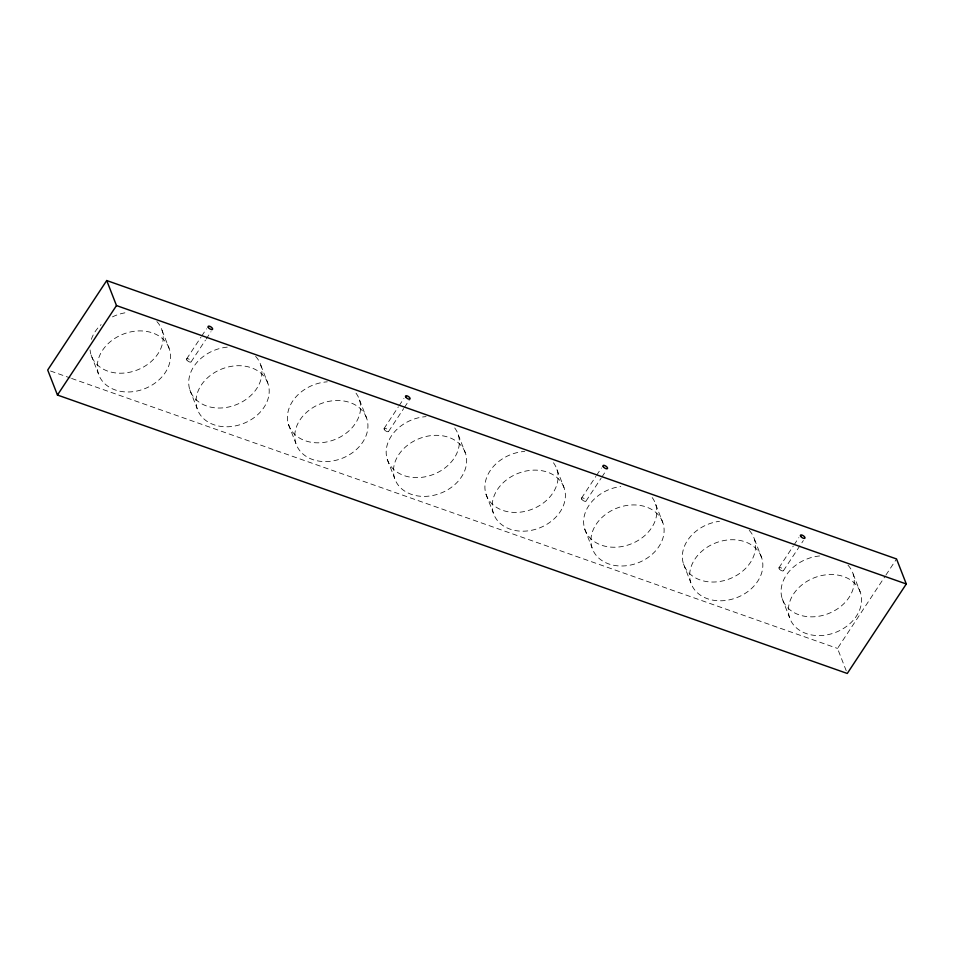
<?xml version="1.0" encoding="UTF-8"?>
<svg xmlns="http://www.w3.org/2000/svg" width="954" height="954" viewBox="0 0 954 954"><rect width="100%" height="100%" fill="white"/><g stroke="black" fill="none" stroke-linecap="round" stroke-linejoin="round"><path stroke-width="0.72" stroke-dasharray="4.77 3.58" d="M186.626 358.919L200.936 337.227M201.723 336.023L206.493 328.796M191.122 361.852L205.432 340.161M206.219 338.956L210.989 331.73M384.08 428.525L398.39 406.833M399.177 405.629L403.947 398.402M388.576 431.458L403.673 408.562M404.472 407.358L409.242 400.131M581.523 498.131L595.845 476.44M596.632 475.235L601.402 468.009M586.03 501.065L601.127 478.169M601.926 476.964L605.897 470.942M778.977 567.737L793.287 546.046M794.086 544.841L798.856 537.615M783.472 570.671L803.351 540.548M846.246 670.829L837.517 648.434L885.062 576.359M885.884 575.119L896.545 558.961M50.514 371.011L70.191 377.939M71.586 378.44L837.517 648.434M853.162 573.998L860.472 592.768A37.588 29.335 -21.3 0 1 814.966 635.436A37.588 29.335 -21.3 0 1 799.5 586.996A37.588 29.335 -21.3 0 1 860.472 592.768M782.173 598.599L789.483 617.369M754.435 539.201L761.745 557.959A37.588 29.335 -21.3 0 1 716.239 600.626A37.588 29.335 -21.3 0 1 700.773 552.199A37.588 29.335 -21.3 0 1 761.745 557.959M683.446 563.802L690.768 582.56M655.708 504.392L663.018 523.162A37.588 29.335 -21.3 0 1 617.512 565.829A37.588 29.335 -21.3 0 1 602.046 517.39A37.588 29.335 -21.3 0 1 663.018 523.162M584.719 528.993L592.04 547.763M556.981 469.595L564.291 488.353A37.588 29.335 -21.3 0 1 518.785 531.02A37.588 29.335 -21.3 0 1 503.318 482.593A37.588 29.335 -21.3 0 1 564.291 488.353M485.991 494.196L493.313 512.954M458.254 434.786L465.564 453.555A37.588 29.335 -21.3 0 1 420.058 496.223A37.588 29.335 -21.3 0 1 404.591 447.784A37.588 29.335 -21.3 0 1 465.564 453.555M387.264 459.387L394.586 478.157M359.527 399.988L366.837 418.746A37.588 29.335 -21.3 0 1 321.331 461.414A37.588 29.335 -21.3 0 1 305.864 412.987A37.588 29.335 -21.3 0 1 366.837 418.746M288.537 424.59L295.859 443.348M260.8 365.179L268.11 383.949A37.588 29.335 -21.3 0 1 222.604 426.617A37.588 29.335 -21.3 0 1 207.137 378.178A37.588 29.335 -21.3 0 1 268.11 383.949M189.81 389.781L197.132 408.55M162.073 330.382L169.395 349.14A37.588 29.335 -21.3 0 1 123.889 391.808A37.588 29.335 -21.3 0 1 108.41 343.38A37.588 29.335 -21.3 0 1 169.395 349.14M91.083 354.983L98.405 373.741M156.885 321.558A37.588 29.335 -21.3 0 1 138.557 369.46A37.588 29.335 -21.3 0 1 90.07 349.927M91.369 339.35A37.588 29.335 -21.3 0 1 101.1 324.61M112.453 316.871A37.588 29.335 -21.3 0 1 127.144 312.483M255.612 356.367A37.588 29.335 -21.3 0 1 238.44 403.769A37.588 29.335 -21.3 0 1 189.059 386.704A37.588 29.335 -21.3 0 1 228.59 347.029M356.009 393.167A37.588 29.335 -21.3 0 1 335.164 439.424A37.588 29.335 -21.3 0 1 287.655 420.654A37.588 29.335 -21.3 0 1 327.317 381.827M454.736 427.964A37.588 29.335 -21.3 0 1 433.891 474.233A37.588 29.335 -21.3 0 1 386.382 455.452A37.588 29.335 -21.3 0 1 426.044 416.636M553.463 462.773A37.588 29.335 -21.3 0 1 532.618 509.031A37.588 29.335 -21.3 0 1 485.109 490.261A37.588 29.335 -21.3 0 1 524.772 451.433M652.19 497.571A37.588 29.335 -21.3 0 1 632.204 543.482A37.588 29.335 -21.3 0 1 584.075 526.513A37.588 29.335 -21.3 0 1 620.768 486.504M749.248 530.376A37.588 29.335 -21.3 0 1 732.91 577.385A37.588 29.335 -21.3 0 1 682.981 562.144A37.588 29.335 -21.3 0 1 719.495 521.301M847.975 565.185A37.588 29.335 -21.3 0 1 830.374 612.778A37.588 29.335 -21.3 0 1 781.302 594.783A37.588 29.335 -21.3 0 1 822.312 555.777M186.865 360.028A2.683 1.133 33.4 0 0 190.883 362.055A2.683 1.133 33.4 0 0 188.856 359.086A2.683 1.133 33.4 0 0 186.865 360.028M384.319 429.634A2.683 1.133 33.4 0 0 388.338 431.661A2.683 1.133 33.4 0 0 386.31 428.692A2.683 1.133 33.4 0 0 384.319 429.634M581.761 499.24A2.683 1.133 33.4 0 0 585.792 501.267A2.683 1.133 33.4 0 0 583.765 498.298A2.683 1.133 33.4 0 0 581.761 499.24M779.215 568.846A2.683 1.133 33.4 0 0 783.246 570.874A2.683 1.133 33.4 0 0 781.219 567.904A2.683 1.133 33.4 0 0 779.215 568.846"/><path stroke-width="1.43" d="M106.729 280.536L47.7 370.021L57.455 395.039L847.271 673.464L906.3 583.979L896.545 558.961L106.729 280.536L116.483 305.566L906.3 583.979M57.455 395.039L116.483 305.566M208.33 327.496A2.683 1.133 33.4 0 0 212.348 329.524A2.683 1.133 33.4 0 0 210.321 326.554A2.683 1.133 33.4 0 0 208.33 327.496M405.784 397.102A2.683 1.133 33.4 0 0 409.803 399.13A2.683 1.133 33.4 0 0 407.775 396.148A2.683 1.133 33.4 0 0 405.784 397.102M603.238 466.709A2.683 1.133 33.4 0 0 607.257 468.736A2.683 1.133 33.4 0 0 605.23 465.755A2.683 1.133 33.4 0 0 603.238 466.709M800.68 536.315A2.683 1.133 33.4 0 0 804.711 538.33A2.683 1.133 33.4 0 0 802.684 535.361A2.683 1.133 33.4 0 0 800.68 536.315"/></g></svg>
